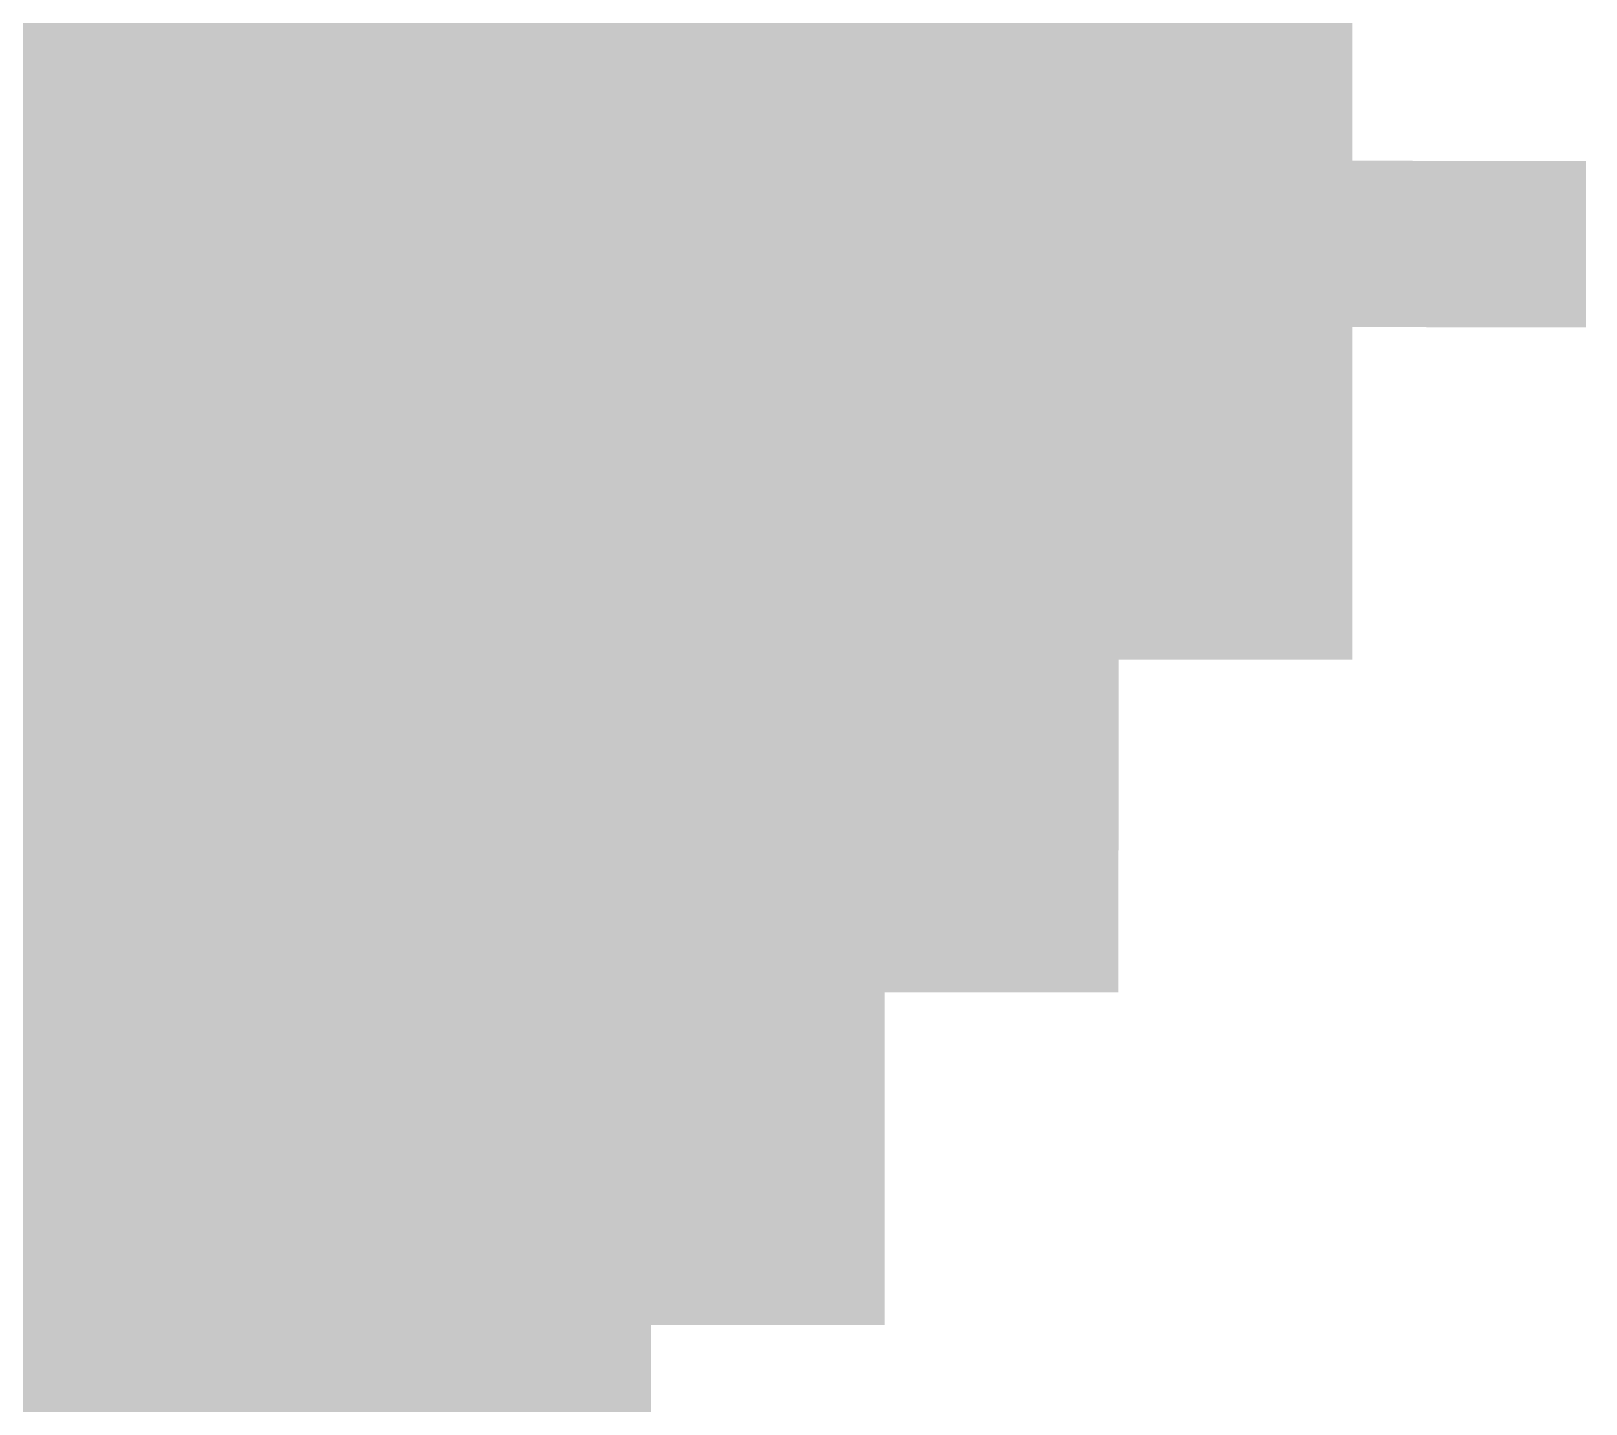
# Model space of a CAD drawing. Header units: inches. Extents: x 267136 to 306747, y 5028981 to 5062930.
# Drawn here: x 300577 to 303824, y 5044012 to 5046878 of the extents above; entities that cross this region are included whole.
import ezdxf

# ---------------------------------------------------------------- set-up
doc = ezdxf.new("R2010")
doc.units = ezdxf.units.IN
doc.header["$MEASUREMENT"] = 0

msp = doc.modelspace()

# ---------------------------------------------------------------- hatches: boundary and pattern name
for points in [[(300896.597, 5046608.278), (300831.54, 5046608.319), (300766.483, 5046608.361), (300701.427, 5046608.403), (300571.313, 5046608.489), (300506.256, 5046608.534), (300441.2, 5046608.579), (300408.671, 5046608.601), (300408.72, 5046678.059), (300408.785, 5046770.668), (300408.915, 5046955.888), (300441.441, 5046955.865), (300506.495, 5046955.82), (300571.547, 5046955.776), (300636.601, 5046955.732), (300701.654, 5046955.689), (300766.707, 5046955.647), (300896.813, 5046955.565), (300896.755, 5046862.955), (300896.698, 5046770.345), (300896.64, 5046677.736), (300896.597, 5046608.278)], [(301384.522, 5046607.993), (301351.994, 5046608.011), (301286.937, 5046608.047), (301221.88, 5046608.084), (301156.824, 5046608.122), (301091.767, 5046608.16), (300961.653, 5046608.238), (300896.597, 5046608.278), (300896.64, 5046677.736), (300896.698, 5046770.345), (300896.755, 5046862.955), (300896.813, 5046955.565), (300961.866, 5046955.524), (301026.919, 5046955.485), (301091.973, 5046955.446), (301157.025, 5046955.408), (301222.079, 5046955.37), (301287.132, 5046955.334), (301352.185, 5046955.297), (301384.711, 5046955.28), (301384.661, 5046862.67), (301384.61, 5046770.06), (301384.56, 5046677.451), (301384.522, 5046607.993)], [(301872.448, 5046607.746), (301807.391, 5046607.777), (301742.334, 5046607.808), (301677.277, 5046607.841), (301612.221, 5046607.873), (301482.107, 5046607.941), (301417.05, 5046607.976), (301384.522, 5046607.993), (301384.56, 5046677.451), (301384.61, 5046770.06), (301384.661, 5046862.67), (301384.711, 5046955.28), (301417.238, 5046955.262), (301482.291, 5046955.227), (301547.344, 5046955.193), (301612.397, 5046955.16), (301677.451, 5046955.127), (301742.503, 5046955.095), (301807.557, 5046955.063), (301872.61, 5046955.033), (301872.566, 5046862.423), (301872.523, 5046769.813), (301872.48, 5046677.204), (301872.448, 5046607.746)], [(302360.373, 5046607.537), (302327.845, 5046607.55), (302262.788, 5046607.576), (302132.674, 5046607.63), (302067.618, 5046607.658), (301937.504, 5046607.716), (301872.448, 5046607.746), (301872.48, 5046677.204), (301872.523, 5046769.813), (301872.566, 5046862.423), (301872.61, 5046955.033), (302002.716, 5046954.973), (302067.769, 5046954.945), (302132.822, 5046954.916), (302197.875, 5046954.889), (302262.929, 5046954.862), (302327.981, 5046954.836), (302360.508, 5046954.824), (302360.436, 5046769.604), (302360.4, 5046676.995), (302360.373, 5046607.537)], [(302848.298, 5046607.366), (302783.242, 5046607.387), (302718.185, 5046607.408), (302653.128, 5046607.43), (302588.071, 5046607.453), (302523.015, 5046607.476), (302457.958, 5046607.5), (302392.901, 5046607.525), (302360.373, 5046607.537), (302360.4, 5046676.995), (302360.436, 5046769.604), (302360.508, 5046954.824), (302393.035, 5046954.811), (302458.088, 5046954.786), (302523.141, 5046954.762), (302588.194, 5046954.739), (302718.3, 5046954.695), (302783.354, 5046954.673), (302848.407, 5046954.653), (302848.349, 5046769.433), (302848.32, 5046676.824), (302848.298, 5046607.366)], [(303336.224, 5046607.233), (303303.695, 5046607.241), (303238.639, 5046607.257), (303173.582, 5046607.273), (303108.525, 5046607.291), (303043.469, 5046607.309), (302978.412, 5046607.327), (302913.355, 5046607.346), (302848.298, 5046607.366), (302848.32, 5046676.824), (302848.349, 5046769.433), (302848.407, 5046954.653), (302913.459, 5046954.633), (302978.513, 5046954.613), (303108.619, 5046954.577), (303238.725, 5046954.543), (303303.778, 5046954.527), (303336.305, 5046954.52), (303336.283, 5046861.91), (303336.262, 5046769.3), (303336.24, 5046676.691), (303336.224, 5046607.233)], [(300896.38, 5046260.992), (300831.32, 5046261.033), (300766.26, 5046261.075), (300701.199, 5046261.117), (300571.079, 5046261.203), (300506.019, 5046261.248), (300440.958, 5046261.292), (300408.428, 5046261.315), (300408.46, 5046307.62), (300408.525, 5046400.23), (300408.59, 5046492.839), (300408.655, 5046585.449), (300408.671, 5046608.601), (300441.2, 5046608.579), (300506.256, 5046608.534), (300571.313, 5046608.489), (300701.427, 5046608.403), (300766.483, 5046608.361), (300831.54, 5046608.319), (300896.597, 5046608.278), (300896.583, 5046585.126), (300896.524, 5046492.516), (300896.467, 5046399.907), (300896.409, 5046307.297), (300896.38, 5046260.992)], [(301384.333, 5046260.707), (301351.803, 5046260.725), (301286.742, 5046260.761), (301221.682, 5046260.798), (301091.562, 5046260.874), (301026.501, 5046260.912), (300961.441, 5046260.952), (300896.38, 5046260.992), (300896.409, 5046307.297), (300896.467, 5046399.907), (300896.524, 5046492.516), (300896.583, 5046585.126), (300896.597, 5046608.278), (300961.653, 5046608.238), (301091.767, 5046608.16), (301156.824, 5046608.122), (301221.88, 5046608.084), (301286.937, 5046608.047), (301351.994, 5046608.011), (301384.522, 5046607.993), (301384.51, 5046584.841), (301384.459, 5046492.231), (301384.409, 5046399.622), (301384.358, 5046307.012), (301384.333, 5046260.707)], [(301872.285, 5046260.46), (301807.225, 5046260.491), (301742.165, 5046260.522), (301677.104, 5046260.554), (301612.044, 5046260.587), (301546.983, 5046260.621), (301481.923, 5046260.655), (301416.863, 5046260.69), (301384.333, 5046260.707), (301384.358, 5046307.012), (301384.409, 5046399.622), (301384.459, 5046492.231), (301384.51, 5046584.841), (301384.522, 5046607.993), (301417.05, 5046607.976), (301482.107, 5046607.941), (301612.221, 5046607.873), (301677.277, 5046607.841), (301742.334, 5046607.808), (301872.448, 5046607.746), (301872.437, 5046584.594), (301872.394, 5046491.984), (301872.35, 5046399.375), (301872.307, 5046306.765), (301872.285, 5046260.46)], [(302360.238, 5046260.251), (302327.708, 5046260.264), (302262.647, 5046260.29), (302197.587, 5046260.317), (302132.526, 5046260.344), (302067.466, 5046260.372), (301937.346, 5046260.43), (301872.285, 5046260.46), (301872.307, 5046306.765), (301872.35, 5046399.375), (301872.394, 5046491.984), (301872.437, 5046584.594), (301872.448, 5046607.746), (301937.504, 5046607.716), (302067.618, 5046607.658), (302132.674, 5046607.63), (302262.788, 5046607.576), (302327.845, 5046607.55), (302360.373, 5046607.537), (302360.364, 5046584.385), (302360.328, 5046491.775), (302360.292, 5046399.166), (302360.238, 5046260.251)], [(302848.19, 5046260.08), (302783.13, 5046260.101), (302718.069, 5046260.122), (302653.009, 5046260.144), (302522.889, 5046260.19), (302457.828, 5046260.214), (302392.768, 5046260.239), (302360.238, 5046260.251), (302360.292, 5046399.166), (302360.328, 5046491.775), (302360.364, 5046584.385), (302360.373, 5046607.537), (302392.901, 5046607.525), (302457.958, 5046607.5), (302523.015, 5046607.476), (302588.071, 5046607.453), (302653.128, 5046607.43), (302718.185, 5046607.408), (302783.242, 5046607.387), (302848.298, 5046607.366), (302848.291, 5046584.214), (302848.262, 5046491.604), (302848.233, 5046398.995), (302848.205, 5046306.385), (302848.19, 5046260.08)], [(303336.143, 5046259.947), (303303.612, 5046259.955), (303173.492, 5046259.987), (303108.432, 5046260.005), (303043.371, 5046260.022), (302978.311, 5046260.041), (302913.25, 5046260.06), (302848.19, 5046260.08), (302848.205, 5046306.385), (302848.233, 5046398.995), (302848.262, 5046491.604), (302848.291, 5046584.214), (302848.298, 5046607.366), (302913.355, 5046607.346), (302978.412, 5046607.327), (303043.469, 5046607.309), (303108.525, 5046607.291), (303173.582, 5046607.273), (303238.639, 5046607.257), (303303.695, 5046607.241), (303336.224, 5046607.233), (303336.218, 5046584.081), (303336.197, 5046491.471), (303336.175, 5046398.862), (303336.153, 5046306.252), (303336.143, 5046259.947)], [(303824.095, 5046259.852), (303759.035, 5046259.863), (303693.975, 5046259.874), (303628.914, 5046259.886), (303563.854, 5046259.898), (303498.793, 5046259.911), (303433.733, 5046259.925), (303368.673, 5046259.94), (303336.143, 5046259.947), (303336.153, 5046306.252), (303336.175, 5046398.862), (303336.197, 5046491.471), (303336.218, 5046584.081), (303336.224, 5046607.233), (303368.752, 5046607.226), (303433.809, 5046607.211), (303498.866, 5046607.197), (303563.922, 5046607.184), (303694.036, 5046607.16), (303759.092, 5046607.149), (303824.149, 5046607.138), (303824.146, 5046583.986), (303824.131, 5046491.376), (303824.117, 5046398.767), (303824.103, 5046306.157), (303824.095, 5046259.852)], [(300896.164, 5045913.706), (300831.1, 5045913.747), (300700.972, 5045913.831), (300570.844, 5045913.917), (300440.716, 5045914.007), (300408.185, 5045914.029), (300408.201, 5045937.182), (300408.266, 5046029.791), (300408.331, 5046122.401), (300408.396, 5046215.01), (300408.428, 5046261.315), (300440.958, 5046261.292), (300506.019, 5046261.248), (300571.079, 5046261.203), (300701.199, 5046261.117), (300766.26, 5046261.075), (300831.32, 5046261.033), (300896.38, 5046260.992), (300896.352, 5046214.687), (300896.294, 5046122.078), (300896.236, 5046029.468), (300896.178, 5045936.859), (300896.164, 5045913.706)], [(301384.144, 5045913.421), (301351.611, 5045913.439), (301286.547, 5045913.475), (301221.484, 5045913.512), (301091.356, 5045913.588), (300961.228, 5045913.666), (300896.164, 5045913.706), (300896.178, 5045936.859), (300896.236, 5046029.468), (300896.294, 5046122.078), (300896.352, 5046214.687), (300896.38, 5046260.992), (300961.441, 5046260.952), (301026.501, 5046260.912), (301091.562, 5046260.874), (301221.682, 5046260.798), (301286.742, 5046260.761), (301351.803, 5046260.725), (301384.333, 5046260.707), (301384.308, 5046214.402), (301384.257, 5046121.793), (301384.207, 5046029.183), (301384.156, 5045936.574), (301384.144, 5045913.421)], [(301872.123, 5045913.174), (301807.059, 5045913.205), (301741.995, 5045913.236), (301676.931, 5045913.269), (301611.867, 5045913.301), (301481.739, 5045913.369), (301416.675, 5045913.404), (301384.144, 5045913.421), (301384.156, 5045936.574), (301384.207, 5046029.183), (301384.257, 5046121.793), (301384.308, 5046214.402), (301384.333, 5046260.707), (301416.863, 5046260.69), (301481.923, 5046260.655), (301546.983, 5046260.621), (301612.044, 5046260.587), (301677.104, 5046260.554), (301742.165, 5046260.522), (301872.285, 5046260.46), (301872.264, 5046214.155), (301872.22, 5046121.546), (301872.177, 5046028.936), (301872.134, 5045936.327), (301872.123, 5045913.174)], [(302360.103, 5045912.965), (302327.57, 5045912.978), (302262.507, 5045913.004), (302132.379, 5045913.058), (302067.315, 5045913.086), (301937.187, 5045913.144), (301872.123, 5045913.174), (301872.134, 5045936.327), (301872.177, 5046028.936), (301872.22, 5046121.546), (301872.264, 5046214.155), (301872.285, 5046260.46), (301937.346, 5046260.43), (302067.466, 5046260.372), (302132.526, 5046260.344), (302197.587, 5046260.317), (302262.647, 5046260.29), (302327.708, 5046260.264), (302360.238, 5046260.251), (302360.22, 5046213.946), (302360.184, 5046121.337), (302360.147, 5046028.727), (302360.111, 5045936.118), (302360.103, 5045912.965)], [(302848.082, 5045912.794), (302783.018, 5045912.815), (302717.954, 5045912.836), (302652.89, 5045912.858), (302522.762, 5045912.904), (302457.698, 5045912.928), (302392.634, 5045912.953), (302360.103, 5045912.965), (302360.111, 5045936.118), (302360.147, 5046028.727), (302360.184, 5046121.337), (302360.22, 5046213.946), (302360.238, 5046260.251), (302392.768, 5046260.239), (302457.828, 5046260.214), (302522.889, 5046260.19), (302653.009, 5046260.144), (302718.069, 5046260.122), (302783.13, 5046260.101), (302848.19, 5046260.08), (302848.176, 5046213.775), (302848.147, 5046121.166), (302848.118, 5046028.556), (302848.089, 5045935.947), (302848.082, 5045912.794)], [(303336.062, 5045912.661), (303303.529, 5045912.669), (303238.466, 5045912.685), (303173.402, 5045912.701), (303108.338, 5045912.719), (303043.274, 5045912.736), (302913.146, 5045912.774), (302848.082, 5045912.794), (302848.089, 5045935.947), (302848.118, 5046028.556), (302848.147, 5046121.166), (302848.176, 5046213.775), (302848.19, 5046260.08), (302913.25, 5046260.06), (302978.311, 5046260.041), (303043.371, 5046260.022), (303108.432, 5046260.005), (303173.492, 5046259.987), (303303.612, 5046259.955), (303336.143, 5046259.947), (303336.132, 5046213.642), (303336.11, 5046121.033), (303336.088, 5046028.423), (303336.067, 5045935.814), (303336.062, 5045912.661)], [(300895.948, 5045566.421), (300830.88, 5045566.461), (300765.812, 5045566.503), (300700.745, 5045566.545), (300635.678, 5045566.588), (300505.542, 5045566.676), (300440.475, 5045566.721), (300407.941, 5045566.744), (300408.006, 5045659.353), (300408.071, 5045751.963), (300408.136, 5045844.572), (300408.185, 5045914.029), (300440.716, 5045914.007), (300570.844, 5045913.917), (300700.972, 5045913.831), (300831.1, 5045913.747), (300896.164, 5045913.706), (300896.121, 5045844.249), (300896.063, 5045751.64), (300896.005, 5045659.03), (300895.948, 5045566.421)], [(301383.954, 5045566.135), (301351.42, 5045566.153), (301286.353, 5045566.189), (301221.285, 5045566.226), (301156.218, 5045566.264), (301091.15, 5045566.302), (301026.083, 5045566.341), (300961.015, 5045566.38), (300895.948, 5045566.421), (300896.005, 5045659.03), (300896.063, 5045751.64), (300896.121, 5045844.249), (300896.164, 5045913.706), (300961.228, 5045913.666), (301091.356, 5045913.588), (301221.484, 5045913.512), (301286.547, 5045913.475), (301351.611, 5045913.439), (301384.144, 5045913.421), (301384.105, 5045843.964), (301384.055, 5045751.355), (301384.005, 5045658.745), (301383.954, 5045566.135)], [(301871.961, 5045565.889), (301806.893, 5045565.919), (301741.826, 5045565.951), (301676.758, 5045565.983), (301611.69, 5045566.016), (301546.623, 5045566.049), (301481.556, 5045566.083), (301416.488, 5045566.118), (301383.954, 5045566.135), (301384.005, 5045658.745), (301384.055, 5045751.355), (301384.105, 5045843.964), (301384.144, 5045913.421), (301416.675, 5045913.404), (301481.739, 5045913.369), (301611.867, 5045913.301), (301676.931, 5045913.269), (301741.995, 5045913.236), (301872.123, 5045913.174), (301872.09, 5045843.717), (301872.047, 5045751.108), (301872.004, 5045658.498), (301871.961, 5045565.889)], [(302359.967, 5045565.679), (302327.434, 5045565.692), (302262.366, 5045565.718), (302197.298, 5045565.745), (302132.231, 5045565.772), (302067.164, 5045565.8), (301937.028, 5045565.858), (301871.961, 5045565.889), (301872.004, 5045658.498), (301872.047, 5045751.108), (301872.09, 5045843.717), (301872.123, 5045913.174), (301937.187, 5045913.144), (302067.315, 5045913.086), (302132.379, 5045913.058), (302262.507, 5045913.004), (302327.57, 5045912.978), (302360.103, 5045912.965), (302360.076, 5045843.508), (302360.04, 5045750.899), (302360.003, 5045658.289), (302359.967, 5045565.679)], [(302847.974, 5045565.509), (302782.906, 5045565.529), (302717.839, 5045565.55), (302652.771, 5045565.572), (302587.704, 5045565.595), (302522.636, 5045565.618), (302457.568, 5045565.642), (302392.501, 5045565.667), (302359.967, 5045565.679), (302360.003, 5045658.289), (302360.04, 5045750.899), (302360.076, 5045843.508), (302360.103, 5045912.965), (302392.634, 5045912.953), (302457.698, 5045912.928), (302522.762, 5045912.904), (302652.89, 5045912.858), (302717.954, 5045912.836), (302848.082, 5045912.794), (302848.061, 5045843.337), (302848.032, 5045750.728), (302848.002, 5045658.118), (302847.974, 5045565.509)], [(303335.98, 5045565.375), (303303.447, 5045565.383), (303238.379, 5045565.399), (303173.312, 5045565.416), (303108.244, 5045565.433), (303043.176, 5045565.451), (302978.109, 5045565.469), (302913.042, 5045565.489), (302847.974, 5045565.509), (302848.002, 5045658.118), (302848.032, 5045750.728), (302848.061, 5045843.337), (302848.082, 5045912.794), (302913.146, 5045912.774), (303043.274, 5045912.736), (303108.338, 5045912.719), (303173.402, 5045912.701), (303238.466, 5045912.685), (303303.529, 5045912.669), (303336.062, 5045912.661), (303336.045, 5045843.204), (303336.023, 5045750.594), (303336.002, 5045657.985), (303335.98, 5045565.375)], [(300895.731, 5045219.135), (300830.66, 5045219.176), (300765.589, 5045219.217), (300700.518, 5045219.26), (300635.447, 5045219.302), (300570.375, 5045219.346), (300505.304, 5045219.39), (300440.233, 5045219.435), (300407.698, 5045219.458), (300407.747, 5045288.915), (300407.812, 5045381.525), (300407.876, 5045474.134), (300407.941, 5045566.744), (300440.475, 5045566.721), (300505.542, 5045566.676), (300635.678, 5045566.588), (300700.745, 5045566.545), (300765.812, 5045566.503), (300830.88, 5045566.461), (300895.948, 5045566.421), (300895.89, 5045473.811), (300895.832, 5045381.202), (300895.774, 5045288.592), (300895.731, 5045219.135)], [(301383.765, 5045218.85), (301351.229, 5045218.868), (301286.158, 5045218.904), (301156.016, 5045218.978), (301090.945, 5045219.016), (301025.874, 5045219.055), (300960.802, 5045219.095), (300895.731, 5045219.135), (300895.774, 5045288.592), (300895.832, 5045381.202), (300895.89, 5045473.811), (300895.948, 5045566.421), (300961.015, 5045566.38), (301026.083, 5045566.341), (301091.15, 5045566.302), (301156.218, 5045566.264), (301221.285, 5045566.226), (301286.353, 5045566.189), (301351.42, 5045566.153), (301383.954, 5045566.135), (301383.904, 5045473.526), (301383.853, 5045380.917), (301383.803, 5045288.307), (301383.765, 5045218.85)], [(301871.798, 5045218.603), (301806.728, 5045218.634), (301741.656, 5045218.665), (301676.585, 5045218.697), (301546.443, 5045218.763), (301481.372, 5045218.797), (301416.3, 5045218.832), (301383.765, 5045218.85), (301383.803, 5045288.307), (301383.853, 5045380.917), (301383.904, 5045473.526), (301383.954, 5045566.135), (301416.488, 5045566.118), (301481.556, 5045566.083), (301546.623, 5045566.049), (301611.69, 5045566.016), (301676.758, 5045565.983), (301741.826, 5045565.951), (301806.893, 5045565.919), (301871.961, 5045565.889), (301871.917, 5045473.279), (301871.874, 5045380.67), (301871.831, 5045288.06), (301871.798, 5045218.603)], [(302359.832, 5045218.394), (302327.296, 5045218.407), (302262.226, 5045218.433), (302197.154, 5045218.459), (302001.941, 5045218.543), (301936.87, 5045218.573), (301871.798, 5045218.603), (301871.831, 5045288.06), (301871.874, 5045380.67), (301871.917, 5045473.279), (301871.961, 5045565.889), (301937.028, 5045565.858), (302067.164, 5045565.8), (302132.231, 5045565.772), (302197.298, 5045565.745), (302262.366, 5045565.718), (302327.434, 5045565.692), (302359.967, 5045565.679), (302359.931, 5045473.07), (302359.895, 5045380.46), (302359.859, 5045287.851), (302359.832, 5045218.394)], [(302847.866, 5045218.223), (302782.794, 5045218.244), (302717.723, 5045218.265), (302587.581, 5045218.309), (302392.368, 5045218.381), (302359.832, 5045218.394), (302359.859, 5045287.851), (302359.895, 5045380.46), (302359.931, 5045473.07), (302359.967, 5045565.679), (302392.501, 5045565.667), (302457.568, 5045565.642), (302522.636, 5045565.618), (302587.704, 5045565.595), (302652.771, 5045565.572), (302717.839, 5045565.55), (302782.906, 5045565.529), (302847.974, 5045565.509), (302847.945, 5045472.899), (302847.916, 5045380.29), (302847.887, 5045287.68), (302847.866, 5045218.223)], [(300895.515, 5044871.85), (300830.44, 5044871.89), (300765.366, 5044871.932), (300700.291, 5044871.974), (300635.216, 5044872.017), (300505.066, 5044872.105), (300439.992, 5044872.15), (300407.455, 5044872.173), (300407.487, 5044918.477), (300407.552, 5045011.087), (300407.617, 5045103.696), (300407.682, 5045196.306), (300407.698, 5045219.458), (300440.233, 5045219.435), (300505.304, 5045219.39), (300570.375, 5045219.346), (300635.447, 5045219.302), (300700.518, 5045219.26), (300765.589, 5045219.217), (300895.731, 5045219.135), (300895.717, 5045195.983), (300895.659, 5045103.373), (300895.602, 5045010.764), (300895.544, 5044918.154), (300895.515, 5044871.85)], [(301383.576, 5044871.564), (301351.038, 5044871.582), (301285.963, 5044871.619), (301220.889, 5044871.655), (301090.739, 5044871.731), (301025.665, 5044871.77), (300960.59, 5044871.809), (300895.515, 5044871.85), (300895.544, 5044918.154), (300895.602, 5045010.764), (300895.659, 5045103.373), (300895.717, 5045195.983), (300895.731, 5045219.135), (300960.802, 5045219.095), (301025.874, 5045219.055), (301090.945, 5045219.016), (301156.016, 5045218.978), (301286.158, 5045218.904), (301351.229, 5045218.868), (301383.765, 5045218.85), (301383.752, 5045195.698), (301383.702, 5045103.088), (301383.651, 5045010.479), (301383.576, 5044871.564)], [(301871.636, 5044871.318), (301806.562, 5044871.348), (301676.412, 5044871.412), (301611.337, 5044871.445), (301546.263, 5044871.478), (301481.187, 5044871.512), (301416.113, 5044871.547), (301383.576, 5044871.564), (301383.651, 5045010.479), (301383.702, 5045103.088), (301383.752, 5045195.698), (301383.765, 5045218.85), (301416.3, 5045218.832), (301481.372, 5045218.797), (301546.443, 5045218.763), (301676.585, 5045218.697), (301741.656, 5045218.665), (301806.728, 5045218.634), (301871.798, 5045218.603), (301871.788, 5045195.451), (301871.745, 5045102.841), (301871.701, 5045010.232), (301871.658, 5044917.622), (301871.636, 5044871.318)], [(302359.697, 5044871.109), (302327.16, 5044871.121), (302262.085, 5044871.147), (302131.935, 5044871.201), (302066.86, 5044871.229), (302001.786, 5044871.258), (301871.636, 5044871.318), (301871.658, 5044917.622), (301871.701, 5045010.232), (301871.745, 5045102.841), (301871.788, 5045195.451), (301871.798, 5045218.603), (301936.87, 5045218.573), (302001.941, 5045218.543), (302197.154, 5045218.459), (302262.226, 5045218.433), (302327.296, 5045218.407), (302359.832, 5045218.394), (302359.823, 5045195.242), (302359.787, 5045102.632), (302359.751, 5045010.023), (302359.715, 5044917.413), (302359.697, 5044871.109)], [(302847.757, 5044870.937), (302782.683, 5044870.958), (302717.608, 5044870.979), (302652.533, 5044871.001), (302587.458, 5044871.024), (302522.384, 5044871.047), (302457.309, 5044871.071), (302392.234, 5044871.096), (302359.697, 5044871.109), (302359.715, 5044917.413), (302359.751, 5045010.023), (302359.787, 5045102.632), (302359.823, 5045195.242), (302359.832, 5045218.394), (302392.368, 5045218.381), (302587.581, 5045218.309), (302717.723, 5045218.265), (302782.794, 5045218.244), (302847.866, 5045218.223), (302847.858, 5045195.071), (302847.83, 5045102.461), (302847.801, 5045009.852), (302847.772, 5044917.242), (302847.757, 5044870.937)], [(300895.299, 5044524.564), (300830.22, 5044524.605), (300765.142, 5044524.647), (300700.063, 5044524.689), (300634.985, 5044524.732), (300504.829, 5044524.82), (300439.75, 5044524.865), (300407.211, 5044524.887), (300407.227, 5044548.04), (300407.292, 5044640.649), (300407.357, 5044733.259), (300407.422, 5044825.868), (300407.455, 5044872.173), (300439.992, 5044872.15), (300505.066, 5044872.105), (300635.216, 5044872.017), (300700.291, 5044871.974), (300765.366, 5044871.932), (300830.44, 5044871.89), (300895.515, 5044871.85), (300895.486, 5044825.545), (300895.428, 5044732.936), (300895.371, 5044640.326), (300895.313, 5044547.717), (300895.299, 5044524.564)], [(301383.386, 5044524.279), (301350.847, 5044524.297), (301285.769, 5044524.333), (301220.69, 5044524.37), (301090.534, 5044524.446), (301025.456, 5044524.485), (300960.377, 5044524.524), (300895.299, 5044524.564), (300895.313, 5044547.717), (300895.371, 5044640.326), (300895.428, 5044732.936), (300895.486, 5044825.545), (300895.515, 5044871.85), (300960.59, 5044871.809), (301025.665, 5044871.77), (301090.739, 5044871.731), (301220.889, 5044871.655), (301285.963, 5044871.619), (301351.038, 5044871.582), (301383.576, 5044871.564), (301383.55, 5044825.26), (301383.5, 5044732.65), (301383.449, 5044640.041), (301383.399, 5044547.432), (301383.386, 5044524.279)], [(301871.474, 5044524.032), (301806.396, 5044524.063), (301741.317, 5044524.094), (301676.239, 5044524.127), (301611.161, 5044524.159), (301546.082, 5044524.193), (301481.004, 5044524.227), (301415.925, 5044524.262), (301383.386, 5044524.279), (301383.399, 5044547.432), (301383.449, 5044640.041), (301383.5, 5044732.65), (301383.55, 5044825.26), (301383.576, 5044871.564), (301416.113, 5044871.547), (301481.187, 5044871.512), (301546.263, 5044871.478), (301611.337, 5044871.445), (301676.412, 5044871.412), (301806.562, 5044871.348), (301871.636, 5044871.318), (301871.615, 5044825.013), (301871.571, 5044732.404), (301871.528, 5044639.794), (301871.485, 5044547.185), (301871.474, 5044524.032)], [(302359.562, 5044523.823), (302327.022, 5044523.836), (302261.944, 5044523.862), (302131.788, 5044523.916), (302066.709, 5044523.944), (302001.631, 5044523.973), (301936.552, 5044524.002), (301871.474, 5044524.032), (301871.485, 5044547.185), (301871.528, 5044639.794), (301871.571, 5044732.404), (301871.615, 5044825.013), (301871.636, 5044871.318), (302001.786, 5044871.258), (302066.86, 5044871.229), (302131.935, 5044871.201), (302262.085, 5044871.147), (302327.16, 5044871.121), (302359.697, 5044871.109), (302359.679, 5044824.804), (302359.643, 5044732.195), (302359.607, 5044639.585), (302359.571, 5044546.976), (302359.562, 5044523.823)], [(300895.083, 5044177.279), (300830, 5044177.32), (300699.836, 5044177.404), (300569.672, 5044177.49), (300504.591, 5044177.535), (300439.509, 5044177.58), (300406.968, 5044177.603), (300407.098, 5044362.821), (300407.162, 5044455.43), (300407.211, 5044524.887), (300439.75, 5044524.865), (300504.829, 5044524.82), (300634.985, 5044524.732), (300700.063, 5044524.689), (300765.142, 5044524.647), (300830.22, 5044524.605), (300895.299, 5044524.564), (300895.255, 5044455.107), (300895.198, 5044362.498), (300895.14, 5044269.889), (300895.083, 5044177.279)], [(301383.197, 5044176.994), (301350.656, 5044177.012), (301285.574, 5044177.048), (301220.492, 5044177.085), (301090.328, 5044177.161), (301025.246, 5044177.2), (300960.165, 5044177.239), (300895.083, 5044177.279), (300895.14, 5044269.889), (300895.198, 5044362.498), (300895.255, 5044455.107), (300895.299, 5044524.564), (300960.377, 5044524.524), (301025.456, 5044524.485), (301090.534, 5044524.446), (301220.69, 5044524.37), (301285.769, 5044524.333), (301383.386, 5044524.279), (301383.349, 5044454.822), (301383.298, 5044362.213), (301383.248, 5044269.604), (301383.197, 5044176.994)], [(301871.312, 5044176.747), (301806.23, 5044176.778), (301676.066, 5044176.842), (301545.902, 5044176.908), (301480.82, 5044176.942), (301415.738, 5044176.977), (301383.197, 5044176.994), (301383.248, 5044269.604), (301383.298, 5044362.213), (301383.349, 5044454.822), (301383.386, 5044524.279), (301415.925, 5044524.262), (301481.004, 5044524.227), (301546.082, 5044524.193), (301611.161, 5044524.159), (301676.239, 5044524.127), (301741.317, 5044524.094), (301806.396, 5044524.063), (301871.474, 5044524.032), (301871.441, 5044454.575), (301871.355, 5044269.357), (301871.312, 5044176.747)], [(302359.426, 5044176.538), (302326.885, 5044176.551), (302261.804, 5044176.577), (302131.64, 5044176.631), (302066.558, 5044176.659), (301936.394, 5044176.717), (301871.312, 5044176.747), (301871.355, 5044269.357), (301871.441, 5044454.575), (301871.474, 5044524.032), (301936.552, 5044524.002), (302001.631, 5044523.973), (302066.709, 5044523.944), (302131.788, 5044523.916), (302261.944, 5044523.862), (302327.022, 5044523.836), (302359.562, 5044523.823), (302359.535, 5044454.366), (302359.499, 5044361.757), (302359.462, 5044269.148), (302359.426, 5044176.538)], [(300894.866, 5043829.995), (300829.78, 5043830.035), (300764.695, 5043830.077), (300699.609, 5043830.119), (300634.524, 5043830.162), (300569.438, 5043830.206), (300504.353, 5043830.25), (300439.267, 5043830.295), (300406.724, 5043830.318), (300406.773, 5043899.775), (300406.903, 5044084.993), (300406.968, 5044177.603), (300439.509, 5044177.58), (300504.591, 5044177.535), (300569.672, 5044177.49), (300699.836, 5044177.404), (300830, 5044177.32), (300895.083, 5044177.279), (300894.909, 5043899.452), (300894.866, 5043829.995)], [(301383.008, 5043829.71), (301350.465, 5043829.727), (301285.379, 5043829.764), (301220.294, 5043829.8), (301155.208, 5043829.838), (301090.123, 5043829.876), (301025.037, 5043829.915), (300959.952, 5043829.954), (300894.866, 5043829.995), (300894.909, 5043899.452), (300895.083, 5044177.279), (300960.165, 5044177.239), (301025.246, 5044177.2), (301090.328, 5044177.161), (301220.492, 5044177.085), (301285.574, 5044177.048), (301383.197, 5044176.994), (301383.146, 5044084.385), (301383.046, 5043899.167), (301383.008, 5043829.71)], [(301871.149, 5043829.463), (301806.064, 5043829.493), (301740.979, 5043829.525), (301675.893, 5043829.557), (301610.807, 5043829.59), (301545.722, 5043829.623), (301480.636, 5043829.657), (301415.551, 5043829.692), (301383.008, 5043829.71), (301383.046, 5043899.167), (301383.146, 5044084.385), (301383.197, 5044176.994), (301415.738, 5044176.977), (301480.82, 5044176.942), (301545.902, 5044176.908), (301676.066, 5044176.842), (301806.23, 5044176.778), (301871.312, 5044176.747), (301871.269, 5044084.138), (301871.225, 5043991.529), (301871.182, 5043898.919), (301871.149, 5043829.463)]]:
    msp.add_hatch(color=256).paths.add_polyline_path(points, flags=0)

doc.saveas('drawing.dxf')
